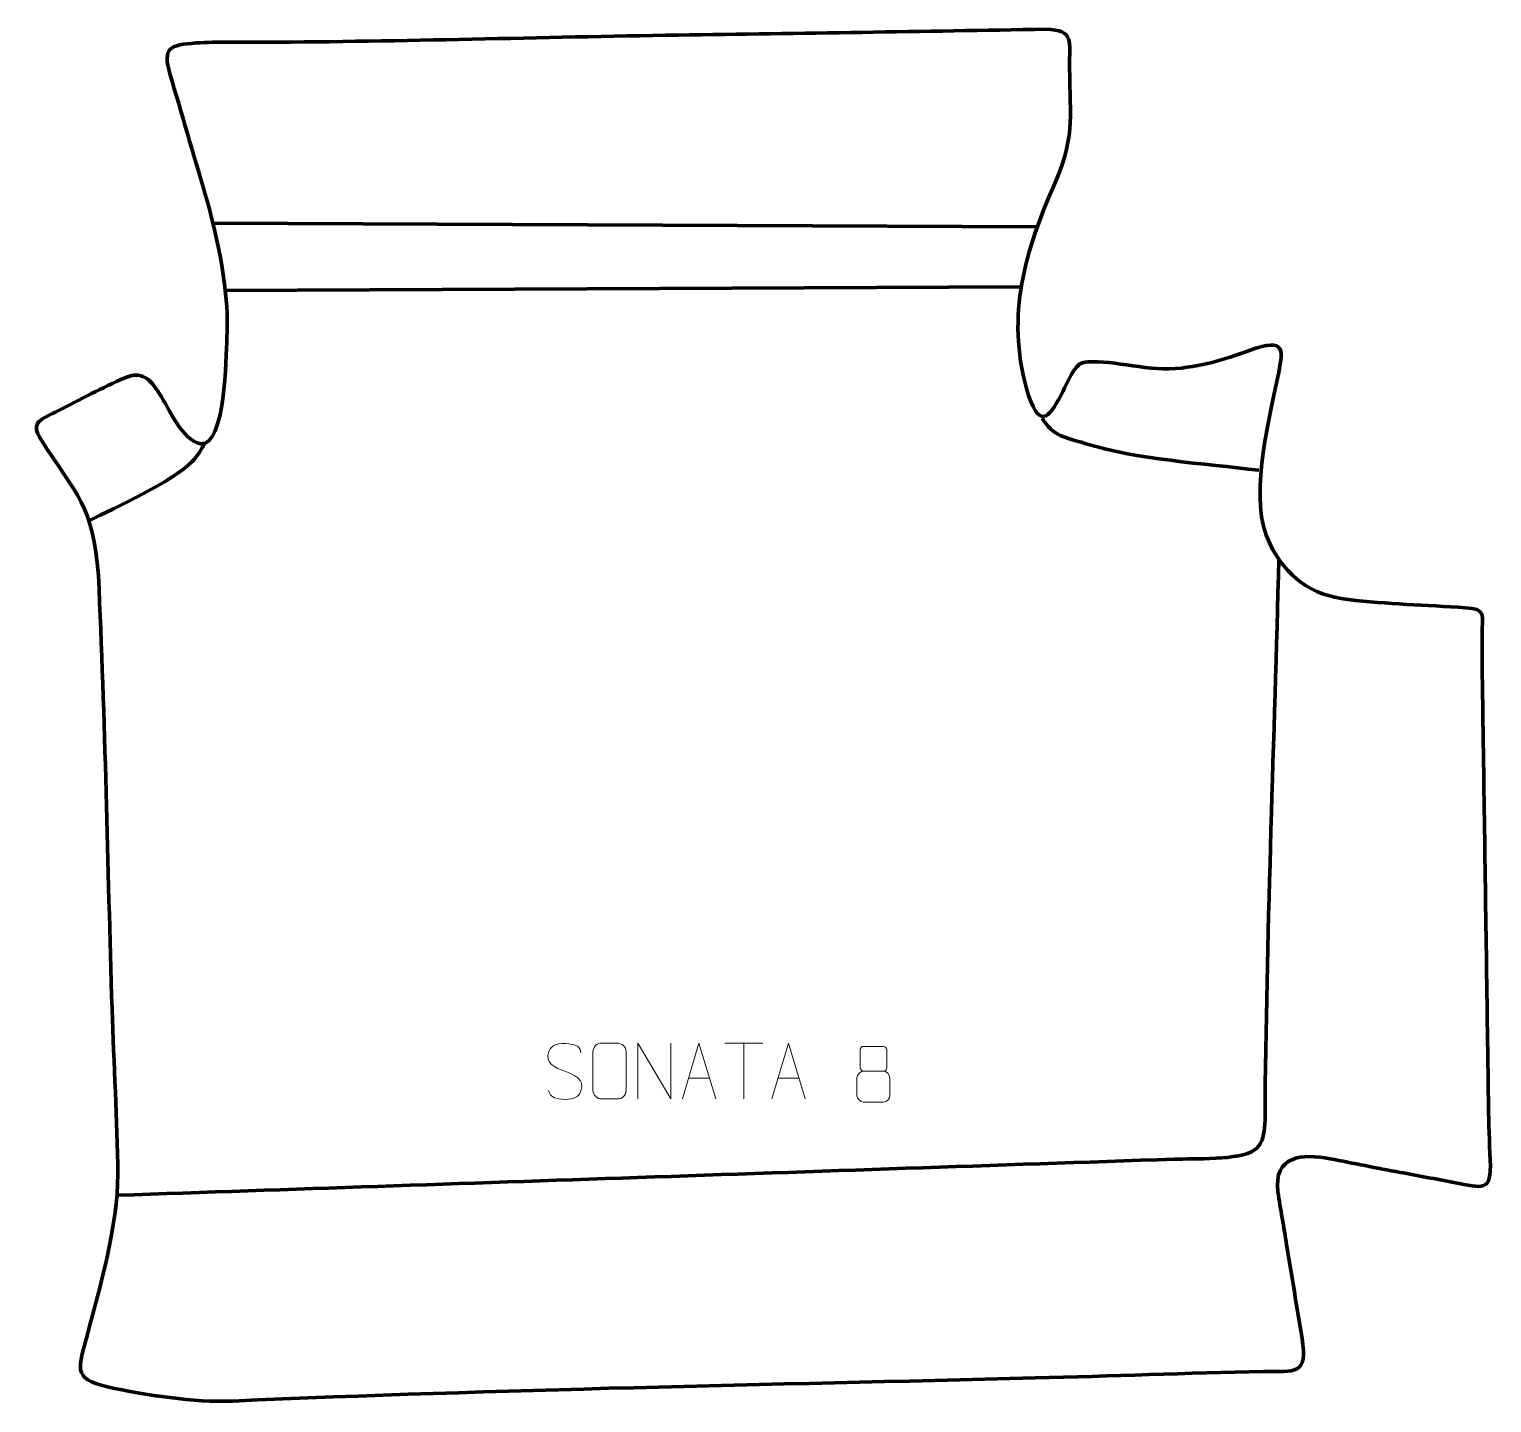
# Model space of a CAD drawing. Header units: millimetres. Extents: x -642 to 12, y 96 to 710.
import ezdxf

# ---------------------------------------------------------------- set-up
doc = ezdxf.new("R2010")
doc.units = ezdxf.units.MM
doc.header["$MEASUREMENT"] = 0
doc.layers.add('layer 2', color=7, linetype='Continuous')
doc.layers.add('layer 3', color=7, linetype='Continuous')

msp = doc.modelspace()

# ---------------------------------------------------------------- linework, layer by layer
at = {"layer": 'layer 2', "color": 142, "lineweight": 158}
for points in [[(-559.6685, 622.9842), (-559.6685, 622.9842), (-191.276, 621.2619), (-191.276, 621.2619)], [(-554.1401, 592.8886), (-554.1401, 592.8886), (-198.4004, 594.4846), (-198.4004, 594.4846)]]:
    msp.add_open_spline(points, degree=3, dxfattribs=at)
for points, knots in [([(-189.0013, 535.7935), (-184.3517, 527.6509), (-178.5136, 527.1703), (-169.9522, 524.499), (-169.9522, 524.499), (-147.0796, 517.3624), (-116.7374, 515.4928), (-92.2872, 512.4882)], [0, 0, 0, 0, 0.33333333, 0.33333333, 0.33333333, 0.33333333, 1, 1, 1, 1]), ([(-615.1356, 489.8679), (-603.316, 495.8215), (-577.2423, 507.6085), (-568.9569, 516.3811), (-568.9569, 516.3811), (-566.4334, 519.053), (-565.0848, 521.3613), (-563.3063, 524.53)], [0, 0, 0, 0, 0.33333333, 0.33333333, 0.33333333, 0.33333333, 1, 1, 1, 1]), ([(-602.1759, 188.4643), (-524.7449, 191.117), (-447.3138, 193.7694), (-369.8827, 196.4218), (-369.8827, 196.4218), (-289.9538, 199.1599), (-210.0249, 201.8979), (-130.0961, 204.636), (-130.0961, 204.636), (-121.542, 204.8906), (-100.8226, 204.0188), (-94.1522, 208.7286), (-94.1522, 208.7286), (-88.291, 212.867), (-89.5166, 224.146), (-89.4441, 230.8707), (-89.4441, 230.8707), (-88.5762, 311.2631), (-85.3142, 392.3459), (-83.2969, 472.7927)], [0, 0, 0, 0, 0.16666667, 0.16666667, 0.16666667, 0.16666667, 0.33333333, 0.33333333, 0.33333333, 0.33333333, 0.5, 0.5, 0.5, 0.5, 0.66666667, 0.66666667, 0.66666667, 0.66666667, 1, 1, 1, 1])]:
    msp.add_open_spline(points, degree=3, knots=knots, dxfattribs=at)
at = {"layer": 'layer 2', "color": 250, "lineweight": 9}
for points, knots in [([(-402.3896, 243.9931), (-406.6379, 245.4635), (-411.546, 247.2593), (-409.5409, 252.7796), (-409.5409, 252.7796), (-408.0374, 256.9195), (-402.8238, 256.531), (-399.2202, 255.9299), (-399.2202, 255.9299), (-396.3596, 255.4527), (-395.4949, 254.2395), (-395.1843, 252.1554)], [0, 0, 0, 0, 0.25, 0.25, 0.25, 0.25, 0.5, 0.5, 0.5, 0.5, 1, 1, 1, 1]), ([(-385.9092, 256.4695), (-383.5835, 256.4695), (-381.2574, 256.4695), (-378.9313, 256.4695), (-378.9313, 256.4695), (-376.9847, 256.5051), (-374.9933, 255.0135), (-374.9666, 252.5759), (-374.9666, 252.5759), (-374.967, 246.829), (-374.967, 241.0817), (-374.9666, 235.334), (-374.9666, 235.334), (-375.1064, 233.0106), (-376.7836, 231.531), (-378.9313, 231.5202), (-378.9313, 231.5202), (-381.2632, 231.5206), (-383.5951, 231.5206), (-385.9266, 231.5202), (-385.9266, 231.5202), (-387.8516, 231.4148), (-389.8237, 233.2993), (-389.8125, 235.3166), (-389.8125, 235.3166), (-389.8122, 241.0867), (-389.8122, 246.8564), (-389.8125, 252.6257), (-389.8125, 252.6257), (-389.8083, 254.7638), (-388.0616, 256.483), (-385.9092, 256.4695)], [0, 0, 0, 0, 0.11111111, 0.11111111, 0.11111111, 0.11111111, 0.22222222, 0.22222222, 0.22222222, 0.22222222, 0.33333333, 0.33333333, 0.33333333, 0.33333333, 0.44444444, 0.44444444, 0.44444444, 0.44444444, 0.55555556, 0.55555556, 0.55555556, 0.55555556, 0.66666667, 0.66666667, 0.66666667, 0.66666667, 0.77777778, 0.77777778, 0.77777778, 0.77777778, 1, 1, 1, 1]), ([(-369.717, 231.5163), (-369.717, 231.5163), (-369.717, 256.4698), (-369.717, 256.4698), (-369.717, 256.4698), (-369.717, 256.4698), (-355.0622, 231.5163), (-355.0622, 231.5163), (-355.0622, 231.5163), (-355.0622, 231.5163), (-355.0622, 256.4698), (-355.0622, 256.4698)], [0, 0, 0, 0, 0.25, 0.25, 0.25, 0.25, 0.5, 0.5, 0.5, 0.5, 1, 1, 1, 1]), ([(-349.8601, 231.5163), (-349.8601, 231.5163), (-342.4891, 256.4698), (-342.4891, 256.4698), (-342.4891, 256.4698), (-342.4891, 256.4698), (-334.9192, 231.5163), (-334.9192, 231.5163)], [0, 0, 0, 0, 0.33333333, 0.33333333, 0.33333333, 0.33333333, 1, 1, 1, 1]), ([(-309.8601, 231.5163), (-309.8601, 231.5163), (-302.4891, 256.4698), (-302.4891, 256.4698), (-302.4891, 256.4698), (-302.4891, 256.4698), (-294.9192, 231.5163), (-294.9192, 231.5163)], [0, 0, 0, 0, 0.33333333, 0.33333333, 0.33333333, 0.33333333, 1, 1, 1, 1]), ([(-270.4433, 253.5583), (-270.4433, 251.3453), (-270.4433, 247.663), (-270.4433, 245.4497), (-270.4433, 245.4497), (-270.4283, 244.9423), (-269.6209, 244.0109), (-268.9208, 244.0121), (-268.9208, 244.0121), (-265.9509, 244.0123), (-262.9807, 243.9274), (-260.0103, 243.9271), (-260.0103, 243.9271), (-259.2132, 243.9313), (-258.4925, 244.7216), (-258.4951, 245.4423), (-258.4951, 245.4423), (-258.4954, 247.6583), (-258.4954, 251.343), (-258.4951, 253.5583), (-258.4951, 253.5583), (-258.5136, 254.2691), (-259.125, 255.0295), (-259.9589, 255.0221), (-259.9589, 255.0221), (-262.976, 255.0218), (-265.9929, 255.0218), (-269.0095, 255.0221), (-269.0095, 255.0221), (-269.6359, 255.0297), (-270.46, 254.3187), (-270.4433, 253.5583)], [0, 0, 0, 0, 0.11111111, 0.11111111, 0.11111111, 0.11111111, 0.22222222, 0.22222222, 0.22222222, 0.22222222, 0.33333333, 0.33333333, 0.33333333, 0.33333333, 0.44444444, 0.44444444, 0.44444444, 0.44444444, 0.55555556, 0.55555556, 0.55555556, 0.55555556, 0.66666667, 0.66666667, 0.66666667, 0.66666667, 0.77777778, 0.77777778, 0.77777778, 0.77777778, 1, 1, 1, 1]), ([(-402.3896, 243.993), (-398.371, 242.3463), (-393.3415, 240.458), (-395.1755, 235.0977), (-395.1755, 235.0977), (-396.6353, 230.8313), (-401.5461, 231.088), (-405.2722, 231.6427), (-405.2722, 231.6427), (-408.0222, 232.0525), (-409.2431, 233.266), (-409.6211, 235.3782)], [0, 0, 0, 0, 0.25, 0.25, 0.25, 0.25, 0.5, 0.5, 0.5, 0.5, 1, 1, 1, 1]), ([(-271.9021, 241.0401), (-271.9021, 237.8693), (-271.9021, 236.1672), (-271.9021, 232.9958), (-271.9021, 232.9958), (-271.9106, 231.7739), (-270.2127, 230.0812), (-268.9601, 230.0727), (-268.9601, 230.0727), (-265.977, 230.073), (-262.9937, 230.073), (-260.0103, 230.0727), (-260.0103, 230.0727), (-258.687, 230.0844), (-257.0666, 231.706), (-257.0777, 233.0052), (-257.0777, 233.0052), (-257.078, 236.1734), (-257.078, 237.8722), (-257.0777, 241.0401), (-257.0777, 241.0401), (-257.1474, 242.4205), (-258.7252, 243.9991), (-260.0306, 243.993), (-260.0306, 243.993), (-263.0072, 243.9927), (-265.9838, 243.9927), (-268.9601, 243.993), (-268.9601, 243.993), (-270.0396, 243.9994), (-271.8859, 242.4205), (-271.9021, 241.0401)], [0, 0, 0, 0, 0.11111111, 0.11111111, 0.11111111, 0.11111111, 0.22222222, 0.22222222, 0.22222222, 0.22222222, 0.33333333, 0.33333333, 0.33333333, 0.33333333, 0.44444444, 0.44444444, 0.44444444, 0.44444444, 0.55555556, 0.55555556, 0.55555556, 0.55555556, 0.66666667, 0.66666667, 0.66666667, 0.66666667, 0.77777778, 0.77777778, 0.77777778, 0.77777778, 1, 1, 1, 1])]:
    msp.add_open_spline(points, degree=3, knots=knots, dxfattribs=at)
for points in [[(-330.8833, 256.4463), (-330.8833, 256.4463), (-313.8961, 256.4463), (-313.8961, 256.4463)], [(-322.3895, 231.5163), (-322.3895, 231.5163), (-322.3895, 256.4698), (-322.3895, 256.4698)], [(-347.1375, 240.7657), (-347.1375, 240.7657), (-337.6418, 240.7657), (-337.6418, 240.7657)], [(-307.1375, 240.7657), (-307.1375, 240.7657), (-297.6418, 240.7657), (-297.6418, 240.7657)]]:
    msp.add_open_spline(points, degree=3, dxfattribs=at)
at = {"layer": 'layer 3', "color": 242, "lineweight": 158}
msp.add_open_spline([(-578.8642, 689.6818), (-582.2435, 701.3559), (-579.0641, 702.6088), (-567.1285, 703.4455), (-567.1285, 703.4455), (-558.0126, 704.0846), (-545.8616, 703.7444), (-536.2109, 703.7857), (-536.2109, 703.7857), (-474.9353, 704.0478), (-412.9989, 706.0895), (-351.6246, 706.9635), (-351.6246, 706.9635), (-296.9108, 707.7426), (-242.2023, 708.5898), (-187.4916, 709.5813), (-187.4916, 709.5813), (-174.2508, 709.1231), (-176.982, 704.345), (-176.8575, 692.3577), (-176.8575, 692.3577), (-176.4927, 669.4351), (-174.4435, 660.2963), (-184.3422, 638.4939), (-184.3422, 638.4939), (-197.8061, 607.9702), (-205.3269, 578.8993), (-195.158, 545.9405), (-195.158, 545.9405), (-189.6948, 530.0018), (-185.3023, 536.9912), (-179.7505, 547.8536), (-179.7505, 547.8536), (-178.0875, 551.1072), (-174.6076, 559.8357), (-170.7846, 560.6331), (-170.7846, 560.6331), (-159.8399, 562.4403), (-143.5418, 556.887), (-129.6121, 557.9016), (-129.6121, 557.9016), (-114.3738, 559.3052), (-107.5904, 562.3479), (-93.5672, 566.9949), (-93.5672, 566.9949), (-78.559, 571.9683), (-81.9711, 563.6056), (-84.2235, 552.1075), (-84.2235, 552.1075), (-88.2338, 531.9352), (-96.9215, 498.6589), (-87.3742, 479.7165), (-87.3742, 479.7165), (-79.8651, 464.8179), (-68.8985, 456.6935), (-52.3634, 454.6669), (-52.3634, 454.6669), (-34.7256, 452.6323), (-17.6593, 452.2735), (-0.0576, 451.0838), (-0.0576, 451.0838), (9.6328, 450.4288), (7.5161, 448.2439), (7.5274, 438.5171), (7.5274, 438.5171), (7.546, 422.574), (7.8544, 406.4459), (8.0816, 390.4913), (8.0816, 390.4913), (8.7442, 344.623), (9.4068, 298.7548), (10.0692, 252.8865), (10.0692, 252.8865), (10.2986, 236.5129), (10.4108, 220.5549), (11.1797, 204.1717), (11.1797, 204.1717), (11.8652, 189.5613), (8.0084, 191.7493), (-5.0325, 194.2001), (-5.0325, 194.2001), (-13.0524, 195.7072), (-21.0644, 197.2711), (-29.0949, 198.7179), (-29.0949, 198.7179), (-39.6249, 200.6109), (-49.9062, 202.7919), (-60.3756, 204.8263), (-60.3756, 204.8263), (-72.748, 207.2304), (-85.8769, 206.1493), (-83.6692, 189.9773), (-83.6692, 189.9773), (-82.6374, 182.4194), (-80.9948, 174.0799), (-79.8018, 166.374), (-79.8018, 166.374), (-77.622, 152.3724), (-75.1153, 138.4536), (-72.8975, 124.4934), (-72.8975, 124.4934), (-70.2428, 107.7831), (-75.8973, 109.9723), (-90.179, 109.7006), (-90.179, 109.7006), (-124.0893, 109.0556), (-158.2829, 107.7013), (-192.2442, 106.8418), (-192.2442, 106.8418), (-311.78, 103.8167), (-431.3256, 101.738), (-550.7957, 96.5171), (-550.7957, 96.5171), (-567.9603, 95.7648), (-589.9439, 99.2083), (-606.8167, 102.86), (-606.8167, 102.86), (-623.1029, 106.3847), (-619.4178, 112.1925), (-615.89, 125.6425), (-615.89, 125.6425), (-609.9639, 148.2359), (-602.2395, 174.6065), (-602.1574, 197.9047), (-602.1574, 197.9047), (-602.4057, 222.2392), (-603.9763, 247.2396), (-604.7532, 271.692), (-604.7532, 271.692), (-606.7831, 336.1901), (-607.7665, 401.1259), (-610.8659, 465.5366), (-610.8659, 465.5366), (-613.0534, 496.5781), (-620.791, 501.6579), (-636.3895, 526.0247), (-636.3895, 526.0247), (-641.7597, 534.4137), (-636.1779, 535.3411), (-628.6292, 539.1816), (-628.6292, 539.1816), (-619.337, 543.9091), (-608.5391, 549.7306), (-599.0993, 553.7698), (-599.0993, 553.7698), (-591.2934, 557.1099), (-587.9768, 553.4078), (-583.5317, 546.6605), (-583.5317, 546.6605), (-579.183, 540.0594), (-573.5316, 525.9223), (-565.1946, 524.3035), (-565.1946, 524.3035), (-553.9396, 523.2809), (-553.8178, 563.5624), (-553.4085, 571.2574), (-553.4085, 571.2574), (-552.1776, 591.8588), (-557.5169, 616.4687), (-563.2218, 636.2876), (-563.2218, 636.2876), (-568.4691, 654.0762), (-573.7032, 671.8679), (-578.8642, 689.6818)], degree=3, knots=[0, 0, 0, 0, 0.02380952, 0.02380952, 0.02380952, 0.02380952, 0.04761905, 0.04761905, 0.04761905, 0.04761905, 0.07142857, 0.07142857, 0.07142857, 0.07142857, 0.0952381, 0.0952381, 0.0952381, 0.0952381, 0.11904762, 0.11904762, 0.11904762, 0.11904762, 0.14285714, 0.14285714, 0.14285714, 0.14285714, 0.16666667, 0.16666667, 0.16666667, 0.16666667, 0.19047619, 0.19047619, 0.19047619, 0.19047619, 0.21428571, 0.21428571, 0.21428571, 0.21428571, 0.23809524, 0.23809524, 0.23809524, 0.23809524, 0.26190476, 0.26190476, 0.26190476, 0.26190476, 0.28571429, 0.28571429, 0.28571429, 0.28571429, 0.30952381, 0.30952381, 0.30952381, 0.30952381, 0.33333333, 0.33333333, 0.33333333, 0.33333333, 0.35714286, 0.35714286, 0.35714286, 0.35714286, 0.38095238, 0.38095238, 0.38095238, 0.38095238, 0.4047619, 0.4047619, 0.4047619, 0.4047619, 0.42857143, 0.42857143, 0.42857143, 0.42857143, 0.45238095, 0.45238095, 0.45238095, 0.45238095, 0.47619048, 0.47619048, 0.47619048, 0.47619048, 0.5, 0.5, 0.5, 0.5, 0.52380952, 0.52380952, 0.52380952, 0.52380952, 0.54761905, 0.54761905, 0.54761905, 0.54761905, 0.57142857, 0.57142857, 0.57142857, 0.57142857, 0.5952381, 0.5952381, 0.5952381, 0.5952381, 0.61904762, 0.61904762, 0.61904762, 0.61904762, 0.64285714, 0.64285714, 0.64285714, 0.64285714, 0.66666667, 0.66666667, 0.66666667, 0.66666667, 0.69047619, 0.69047619, 0.69047619, 0.69047619, 0.71428571, 0.71428571, 0.71428571, 0.71428571, 0.73809524, 0.73809524, 0.73809524, 0.73809524, 0.76190476, 0.76190476, 0.76190476, 0.76190476, 0.78571429, 0.78571429, 0.78571429, 0.78571429, 0.80952381, 0.80952381, 0.80952381, 0.80952381, 0.83333333, 0.83333333, 0.83333333, 0.83333333, 0.85714286, 0.85714286, 0.85714286, 0.85714286, 0.88095238, 0.88095238, 0.88095238, 0.88095238, 0.9047619, 0.9047619, 0.9047619, 0.9047619, 0.92857143, 0.92857143, 0.92857143, 0.92857143, 0.95238095, 0.95238095, 0.95238095, 0.95238095, 1, 1, 1, 1], dxfattribs=at)

doc.saveas('drawing.dxf')
